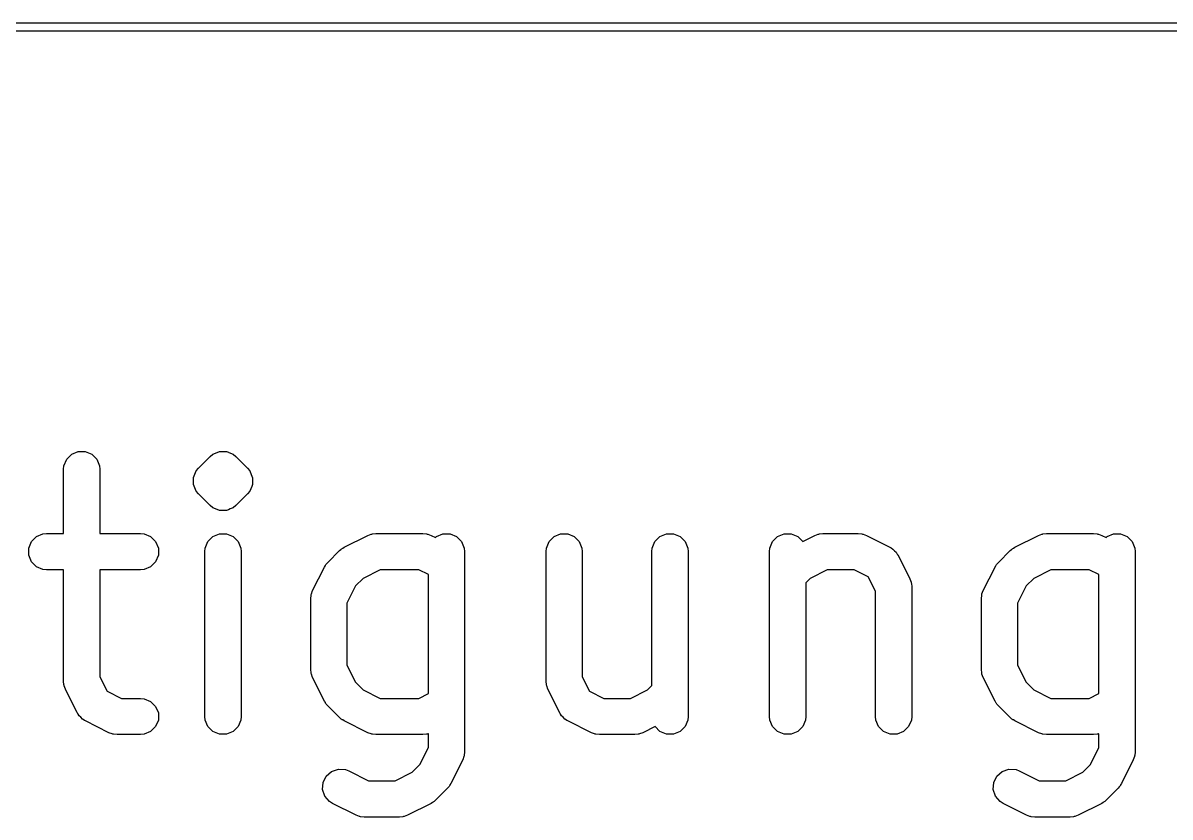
# Model space of a CAD drawing. Header units: millimetres. Extents: x 100 to 200, y -130 to -50.
# Drawn here: x 119.14 to 126.11, y -54.79 to -49.97 of the extents above; entities that cross this region are included whole.
import ezdxf

# ---------------------------------------------------------------- set-up
doc = ezdxf.new("R2010")
doc.units = ezdxf.units.MM
doc.layers.add('BLACK', color=250, linetype='CONTINUOUS')

msp = doc.modelspace()

# ---------------------------------------------------------------- linework, layer by layer
at = {"layer": 'BLACK', "linetype": 'CONTINUOUS'}
for p, q in [((100, -49.975), (200, -49.975)), ((199.975, -50.025), (100.025, -50.025)), ((119.440764, -52.591026), (119.480417, -52.574602)), ((119.480417, -52.574602), (119.523337, -52.574602)), ((119.523337, -52.574602), (119.56299, -52.591026)), ((120.314626, -52.584101), (120.337559, -52.574601)), ((120.337559, -52.574601), (120.380479, -52.574601)), ((120.380479, -52.574601), (120.38048, -52.574601)), ((120.38048, -52.574601), (120.392093, -52.579412)), ((120.392093, -52.579412), (120.395698, -52.580905)), ((119.393991, -52.661028), (119.410415, -52.621375)), ((119.410415, -52.621375), (119.440764, -52.591026)), ((119.56299, -52.591026), (119.593339, -52.621375)), ((119.593339, -52.621375), (119.609763, -52.661028)), ((120.20981, -52.676136), (120.281238, -52.604707)), ((120.281238, -52.604707), (120.297901, -52.591031)), ((120.297901, -52.591031), (120.297907, -52.591026)), ((120.297907, -52.591026), (120.314626, -52.584101)), ((120.395698, -52.580905), (120.420133, -52.591026)), ((120.420133, -52.591026), (120.420143, -52.591036)), ((120.420143, -52.591036), (120.436802, -52.604706)), ((120.436802, -52.604706), (120.508231, -52.676135)), ((119.391877, -52.682488), (119.393991, -52.661028)), ((119.391877, -53.072488), (119.391877, -52.682488)), ((119.609763, -52.661028), (119.611877, -52.682488)), ((119.611877, -52.682488), (119.611877, -53.072488)), ((120.179705, -52.732458), (120.19613, -52.692805)), ((120.19613, -52.692805), (120.20981, -52.676136)), ((120.508231, -52.676135), (120.521911, -52.692805)), ((120.521911, -52.692805), (120.537227, -52.729781)), ((120.179705, -52.775378), (120.179705, -52.732458)), ((120.196131, -52.81503), (120.179705, -52.775378)), ((120.533524, -52.786991), (120.521911, -52.81503)), ((120.538336, -52.775378), (120.533524, -52.786991)), ((120.537227, -52.729781), (120.538336, -52.732458)), ((120.538336, -52.732458), (120.538336, -52.775378)), ((120.196135, -52.815034), (120.196131, -52.81503)), ((120.20981, -52.831699), (120.196135, -52.815034)), ((120.281238, -52.903126), (120.20981, -52.831699)), ((120.50823, -52.831699), (120.436801, -52.903127)), ((120.521905, -52.815035), (120.50823, -52.831699)), ((120.521911, -52.81503), (120.521905, -52.815035)), ((120.297901, -52.916801), (120.281238, -52.903126)), ((120.297907, -52.916807), (120.297901, -52.916801)), ((120.314331, -52.923609), (120.297907, -52.916807)), ((120.337559, -52.933232), (120.314331, -52.923609)), ((120.392093, -52.92842), (120.38048, -52.933232)), ((120.403708, -52.92361), (120.392093, -52.92842)), ((120.420133, -52.916807), (120.403708, -52.92361)), ((120.420137, -52.916802), (120.420133, -52.916807)), ((120.436801, -52.903127), (120.420137, -52.916802)), ((120.33756, -52.933232), (120.337559, -52.933232)), ((120.38048, -52.933232), (120.33756, -52.933232)), ((119.179706, -53.161028), (119.19613, -53.121375)), ((119.19613, -53.121375), (119.226479, -53.091026)), ((119.226479, -53.091026), (119.266132, -53.074602)), ((119.266132, -53.074602), (119.287592, -53.072488)), ((119.287592, -53.072488), (119.391877, -53.072488)), ((119.611877, -53.072488), (119.85902, -53.072488)), ((119.85902, -53.072488), (119.88048, -53.074602)), ((119.88048, -53.074602), (119.920133, -53.091026)), ((119.920133, -53.091026), (119.950482, -53.121375)), ((119.950482, -53.121375), (119.966906, -53.161028)), ((120.251134, -53.161028), (120.267558, -53.121375)), ((120.267558, -53.121375), (120.297907, -53.091026)), ((120.297907, -53.091026), (120.33756, -53.074602)), ((120.33756, -53.074602), (120.38048, -53.074602)), ((120.38048, -53.074602), (120.420133, -53.091026)), ((120.420133, -53.091026), (120.450482, -53.121375)), ((120.450482, -53.121375), (120.466906, -53.161028)), ((121.095541, -53.15553), (121.238398, -53.084101)), ((121.238398, -53.084101), (121.258538, -53.076395)), ((121.258538, -53.076395), (121.262479, -53.076114)), ((121.262479, -53.076114), (121.266132, -53.074602)), ((121.266132, -53.074602), (121.287592, -53.072488)), ((121.287592, -53.072488), (121.573306, -53.072488)), ((121.573306, -53.072488), (121.594766, -53.074602)), ((121.594766, -53.074602), (121.598418, -53.076114)), ((121.598418, -53.076114), (121.60236, -53.076395)), ((121.60236, -53.076395), (121.622499, -53.084101)), ((121.622499, -53.084101), (121.648817, -53.09726)), ((121.648817, -53.09726), (121.655051, -53.091026)), ((121.655051, -53.091026), (121.694704, -53.074602)), ((121.694704, -53.074602), (121.737624, -53.074602)), ((121.737624, -53.074602), (121.777277, -53.091026)), ((121.777277, -53.091026), (121.807626, -53.121375)), ((121.807626, -53.121375), (121.82405, -53.161028)), ((122.322563, -53.161028), (122.338987, -53.121375)), ((122.338987, -53.121375), (122.369336, -53.091026)), ((122.369336, -53.091026), (122.408989, -53.074602)), ((122.408989, -53.074602), (122.451909, -53.074602)), ((122.451909, -53.074602), (122.491562, -53.091026)), ((122.491562, -53.091026), (122.521911, -53.121375)), ((122.521911, -53.121375), (122.538335, -53.161028)), ((122.965421, -53.161028), (122.981845, -53.121375)), ((122.981845, -53.121375), (123.012194, -53.091026)), ((123.012194, -53.091026), (123.051847, -53.074602)), ((123.051847, -53.074602), (123.094767, -53.074602)), ((123.094767, -53.074602), (123.13442, -53.091026)), ((123.13442, -53.091026), (123.164769, -53.121375)), ((123.164769, -53.121375), (123.181193, -53.161028)), ((123.679706, -53.161028), (123.69613, -53.121375)), ((123.69613, -53.121375), (123.726479, -53.091026)), ((123.726479, -53.091026), (123.766132, -53.074602)), ((123.766132, -53.074602), (123.809052, -53.074602)), ((123.809052, -53.074602), (123.848705, -53.091026)), ((123.848705, -53.091026), (123.878748, -53.121069)), ((123.878748, -53.121069), (123.952684, -53.084101)), ((123.952684, -53.084101), (123.972824, -53.076395)), ((123.972824, -53.076395), (123.976765, -53.076114)), ((123.976765, -53.076114), (123.980418, -53.074602)), ((123.980418, -53.074602), (124.001878, -53.072488)), ((124.001878, -53.072488), (124.216164, -53.072488)), ((124.216164, -53.072488), (124.237624, -53.074602)), ((124.237624, -53.074602), (124.241276, -53.076114)), ((124.241276, -53.076114), (124.245218, -53.076395)), ((124.245218, -53.076395), (124.265358, -53.084101)), ((124.265358, -53.084101), (124.408215, -53.15553)), ((125.16697, -53.15553), (125.309827, -53.084101)), ((125.309827, -53.084101), (125.329967, -53.076395)), ((125.329967, -53.076395), (125.333908, -53.076114)), ((125.333908, -53.076114), (125.337561, -53.074602)), ((125.337561, -53.074602), (125.359021, -53.072488)), ((125.359021, -53.072488), (125.644735, -53.072488)), ((125.644735, -53.072488), (125.666195, -53.074602)), ((125.666195, -53.074602), (125.669847, -53.076114)), ((125.669847, -53.076114), (125.673789, -53.076395)), ((125.673789, -53.076395), (125.693928, -53.084101)), ((125.693928, -53.084101), (125.720246, -53.09726)), ((125.720246, -53.09726), (125.72648, -53.091026)), ((125.72648, -53.091026), (125.766133, -53.074602)), ((125.766133, -53.074602), (125.809053, -53.074602)), ((125.809053, -53.074602), (125.848706, -53.091026)), ((125.848706, -53.091026), (125.879055, -53.121375)), ((125.879055, -53.121375), (125.895479, -53.161028)), ((119.179706, -53.203948), (119.179706, -53.161028)), ((119.19613, -53.243601), (119.179706, -53.203948)), ((119.966906, -53.203948), (119.950482, -53.243601)), ((119.966906, -53.161028), (119.966906, -53.203948)), ((120.24902, -53.182488), (120.251134, -53.161028)), ((120.24902, -54.182488), (120.24902, -53.182488)), ((120.466906, -53.161028), (120.46902, -53.182488)), ((120.46902, -53.182488), (120.46902, -54.182488)), ((120.995525, -53.247563), (121.066954, -53.176135)), ((121.066954, -53.176135), (121.075388, -53.169213)), ((121.075388, -53.169213), (121.077292, -53.167018)), ((121.077292, -53.167018), (121.080601, -53.164934)), ((121.080601, -53.164934), (121.083623, -53.162455)), ((121.083623, -53.162455), (121.086305, -53.161343)), ((121.086305, -53.161343), (121.095541, -53.15553)), ((121.82405, -53.161028), (121.826164, -53.182488)), ((121.826164, -53.182488), (121.826164, -54.396774)), ((122.320449, -53.182488), (122.322563, -53.161028)), ((122.320449, -53.968202), (122.320449, -53.182488)), ((122.538335, -53.161028), (122.540449, -53.182488)), ((122.540449, -53.182488), (122.540449, -53.942234)), ((122.963307, -53.182488), (122.965421, -53.161028)), ((122.963307, -53.994067), (122.963307, -53.182488)), ((123.181193, -53.161028), (123.183307, -53.182488)), ((123.183307, -53.182488), (123.183307, -54.182488)), ((123.677592, -53.182488), (123.679706, -53.161028)), ((123.677592, -54.182488), (123.677592, -53.182488)), ((124.408215, -53.15553), (124.411802, -53.157788)), ((124.411802, -53.157788), (124.413496, -53.158353)), ((124.413496, -53.158353), (124.415604, -53.160182)), ((124.415604, -53.160182), (124.426464, -53.167018)), ((124.426464, -53.167018), (124.4355, -53.177437)), ((124.4355, -53.177437), (124.44592, -53.186474)), ((124.44592, -53.186474), (124.452755, -53.197333)), ((124.452755, -53.197333), (124.454585, -53.199442)), ((124.454585, -53.199442), (124.455149, -53.201135)), ((124.455149, -53.201135), (124.457408, -53.204723)), ((124.457408, -53.204723), (124.528837, -53.34758)), ((125.066954, -53.247563), (125.138383, -53.176135)), ((125.138383, -53.176135), (125.146817, -53.169213)), ((125.146817, -53.169213), (125.148721, -53.167018)), ((125.148721, -53.167018), (125.15203, -53.164934)), ((125.15203, -53.164934), (125.155052, -53.162455)), ((125.155052, -53.162455), (125.157734, -53.161343)), ((125.157734, -53.161343), (125.16697, -53.15553)), ((125.895479, -53.161028), (125.897593, -53.182488)), ((125.897593, -53.182488), (125.897593, -54.396774)), ((119.226479, -53.27395), (119.19613, -53.243601)), ((119.266132, -53.290374), (119.226479, -53.27395)), ((119.920133, -53.27395), (119.88048, -53.290374)), ((119.950482, -53.243601), (119.920133, -53.27395)), ((120.903491, -53.419009), (120.974919, -53.276152)), ((120.974919, -53.276152), (120.980733, -53.266916)), ((120.980733, -53.266916), (120.981845, -53.264232)), ((120.981845, -53.264232), (120.984325, -53.261209)), ((120.984325, -53.261209), (120.986407, -53.257903)), ((120.986407, -53.257903), (120.9886, -53.256)), ((120.9886, -53.256), (120.995525, -53.247563)), ((124.97492, -53.419009), (125.046348, -53.276152)), ((125.046348, -53.276152), (125.052162, -53.266916)), ((125.052162, -53.266916), (125.053274, -53.264232)), ((125.053274, -53.264232), (125.055754, -53.261209)), ((125.055754, -53.261209), (125.057836, -53.257903)), ((125.057836, -53.257903), (125.060029, -53.256)), ((125.060029, -53.256), (125.066954, -53.247563)), ((119.287592, -53.292488), (119.266132, -53.290374)), ((119.391877, -53.292488), (119.287592, -53.292488)), ((119.391877, -53.968202), (119.391877, -53.292488)), ((119.85902, -53.292488), (119.611877, -53.292488)), ((119.611877, -53.292488), (119.611877, -53.942234)), ((119.88048, -53.290374), (119.85902, -53.292488)), ((121.209892, -53.344322), (121.163709, -53.390504)), ((121.31356, -53.292488), (121.209892, -53.344322)), ((121.547339, -53.292488), (121.31356, -53.292488)), ((121.606164, -53.3219), (121.547339, -53.292488)), ((121.606164, -54.043076), (121.606164, -53.3219)), ((123.924178, -53.344322), (123.897592, -53.370908)), ((124.027846, -53.292488), (123.924178, -53.344322)), ((124.190196, -53.292488), (124.027846, -53.292488)), ((124.277031, -53.335906), (124.190196, -53.292488)), ((124.32045, -53.422742), (124.277031, -53.335906)), ((125.281321, -53.344322), (125.235138, -53.390504)), ((125.384989, -53.292488), (125.281321, -53.344322)), ((125.618768, -53.292488), (125.384989, -53.292488)), ((125.677593, -53.3219), (125.618768, -53.292488)), ((125.677593, -54.043076), (125.677593, -53.3219)), ((121.163709, -53.390504), (121.111878, -53.494168)), ((123.897592, -53.370908), (123.897592, -54.182488)), ((124.528837, -53.34758), (124.536543, -53.36772)), ((124.536543, -53.36772), (124.536823, -53.371661)), ((124.536823, -53.371661), (124.538336, -53.375314)), ((124.538336, -53.375314), (124.54045, -53.396774)), ((124.54045, -53.396774), (124.54045, -54.182488)), ((125.235138, -53.390504), (125.183307, -53.494168)), ((120.891878, -53.468202), (120.893992, -53.446742)), ((120.891878, -53.896774), (120.891878, -53.468202)), ((120.893992, -53.446742), (120.895504, -53.443089)), ((120.895504, -53.443089), (120.895785, -53.439149)), ((120.895785, -53.439149), (120.903491, -53.419009)), ((124.32045, -54.182488), (124.32045, -53.422742)), ((124.963307, -53.468202), (124.965421, -53.446742)), ((124.963307, -53.896774), (124.963307, -53.468202)), ((124.965421, -53.446742), (124.966933, -53.443089)), ((124.966933, -53.443089), (124.967214, -53.439149)), ((124.967214, -53.439149), (124.97492, -53.419009)), ((121.111878, -53.494168), (121.111878, -53.870807)), ((125.183307, -53.494168), (125.183307, -53.870807)), ((120.893992, -53.918234), (120.891878, -53.896774)), ((121.111878, -53.870807), (121.163709, -53.97447)), ((124.965421, -53.918234), (124.963307, -53.896774)), ((125.183307, -53.870807), (125.235138, -53.97447)), ((119.393991, -53.989662), (119.391877, -53.968202)), ((119.611877, -53.942234), (119.655295, -54.029071)), ((120.895504, -53.921886), (120.893992, -53.918234)), ((120.895785, -53.925827), (120.895504, -53.921886)), ((120.903491, -53.945967), (120.895785, -53.925827)), ((120.974919, -54.088824), (120.903491, -53.945967)), ((122.322563, -53.989662), (122.320449, -53.968202)), ((122.540449, -53.942234), (122.583867, -54.029071)), ((124.966933, -53.921886), (124.965421, -53.918234)), ((124.967214, -53.925827), (124.966933, -53.921886)), ((124.97492, -53.945967), (124.967214, -53.925827)), ((125.046348, -54.088824), (124.97492, -53.945967)), ((119.395503, -53.993314), (119.393991, -53.989662)), ((119.395784, -53.997256), (119.395503, -53.993314)), ((119.40349, -54.017395), (119.395784, -53.997256)), ((119.474919, -54.160253), (119.40349, -54.017395)), ((119.655295, -54.029071), (119.74213, -54.072488)), ((121.163709, -53.97447), (121.209895, -54.020656)), ((121.209895, -54.020656), (121.313559, -54.072488)), ((122.324075, -53.993314), (122.322563, -53.989662)), ((122.324356, -53.997256), (122.324075, -53.993314)), ((122.332062, -54.017395), (122.324356, -53.997256)), ((122.403491, -54.160253), (122.332062, -54.017395)), ((122.583867, -54.029071), (122.670702, -54.072488)), ((122.833054, -54.072488), (122.936717, -54.020656)), ((122.936717, -54.020656), (122.963307, -53.994067)), ((125.235138, -53.97447), (125.281324, -54.020656)), ((125.281324, -54.020656), (125.384988, -54.072488)), ((119.74213, -54.072488), (119.85902, -54.072488)), ((119.85902, -54.072488), (119.88048, -54.074602)), ((119.88048, -54.074602), (119.920133, -54.091026)), ((119.920133, -54.091026), (119.950482, -54.121375)), ((120.980734, -54.098061), (120.974919, -54.088824)), ((120.981845, -54.100743), (120.980734, -54.098061)), ((120.984323, -54.103763), (120.981845, -54.100743)), ((120.986407, -54.107073), (120.984323, -54.103763)), ((120.9886, -54.108975), (120.986407, -54.107073)), ((120.995524, -54.117413), (120.9886, -54.108975)), ((121.313559, -54.072488), (121.547339, -54.072488)), ((121.547339, -54.072488), (121.606164, -54.043076)), ((122.670702, -54.072488), (122.833054, -54.072488)), ((125.052163, -54.098061), (125.046348, -54.088824)), ((125.053274, -54.100743), (125.052163, -54.098061)), ((125.055752, -54.103763), (125.053274, -54.100743)), ((125.057836, -54.107073), (125.055752, -54.103763)), ((125.060029, -54.108975), (125.057836, -54.107073)), ((125.066953, -54.117413), (125.060029, -54.108975)), ((125.384988, -54.072488), (125.618768, -54.072488)), ((125.618768, -54.072488), (125.677593, -54.043076)), ((119.477176, -54.163838), (119.474919, -54.160253)), ((119.477742, -54.165536), (119.477176, -54.163838)), ((119.479575, -54.167649), (119.477742, -54.165536)), ((119.486407, -54.178502), (119.479575, -54.167649)), ((119.496826, -54.187539), (119.486407, -54.178502)), ((119.950482, -54.121375), (119.966906, -54.161028)), ((119.966906, -54.161028), (119.966906, -54.203948)), ((121.066953, -54.188842), (120.995524, -54.117413)), ((122.405748, -54.163838), (122.403491, -54.160253)), ((122.406314, -54.165536), (122.405748, -54.163838)), ((122.408147, -54.167649), (122.406314, -54.165536)), ((122.414979, -54.178502), (122.408147, -54.167649)), ((122.425398, -54.187539), (122.414979, -54.178502)), ((125.138382, -54.188842), (125.066953, -54.117413)), ((119.505864, -54.197959), (119.496826, -54.187539)), ((119.516716, -54.20479), (119.505864, -54.197959)), ((119.51883, -54.206624), (119.516716, -54.20479)), ((119.520527, -54.207189), (119.51883, -54.206624)), ((119.524113, -54.209447), (119.520527, -54.207189)), ((119.66697, -54.280875), (119.524113, -54.209447)), ((119.950482, -54.243601), (119.920133, -54.27395)), ((119.966906, -54.203948), (119.950482, -54.243601)), ((120.251134, -54.203948), (120.24902, -54.182488)), ((120.267558, -54.243601), (120.251134, -54.203948)), ((120.297907, -54.27395), (120.267558, -54.243601)), ((120.450482, -54.243601), (120.420133, -54.27395)), ((120.466906, -54.203948), (120.450482, -54.243601)), ((120.46902, -54.182488), (120.466906, -54.203948)), ((121.075392, -54.195767), (121.066953, -54.188842)), ((121.077293, -54.197959), (121.075392, -54.195767)), ((121.080597, -54.200039), (121.077293, -54.197959)), ((121.083623, -54.202522), (121.080597, -54.200039)), ((121.086308, -54.203634), (121.083623, -54.202522)), ((121.095542, -54.209447), (121.086308, -54.203634)), ((121.238399, -54.280875), (121.095542, -54.209447)), ((122.434436, -54.197959), (122.425398, -54.187539)), ((122.445288, -54.20479), (122.434436, -54.197959)), ((122.447402, -54.206624), (122.445288, -54.20479)), ((122.449099, -54.207189), (122.447402, -54.206624)), ((122.452685, -54.209447), (122.449099, -54.207189)), ((122.595542, -54.280875), (122.452685, -54.209447)), ((122.98215, -54.243906), (122.908214, -54.280875)), ((123.012194, -54.27395), (122.98215, -54.243906)), ((123.164769, -54.243601), (123.13442, -54.27395)), ((123.181193, -54.203948), (123.164769, -54.243601)), ((123.183307, -54.182488), (123.181193, -54.203948)), ((123.679706, -54.203948), (123.677592, -54.182488)), ((123.69613, -54.243601), (123.679706, -54.203948)), ((123.726479, -54.27395), (123.69613, -54.243601)), ((123.879054, -54.243601), (123.848705, -54.27395)), ((123.895478, -54.203948), (123.879054, -54.243601)), ((123.897592, -54.182488), (123.895478, -54.203948)), ((124.322564, -54.203948), (124.32045, -54.182488)), ((124.338988, -54.243601), (124.322564, -54.203948)), ((124.369337, -54.27395), (124.338988, -54.243601)), ((124.521912, -54.243601), (124.491563, -54.27395)), ((124.538336, -54.203948), (124.521912, -54.243601)), ((124.54045, -54.182488), (124.538336, -54.203948)), ((125.146821, -54.195767), (125.138382, -54.188842)), ((125.148722, -54.197959), (125.146821, -54.195767)), ((125.152026, -54.200039), (125.148722, -54.197959)), ((125.155052, -54.202522), (125.152026, -54.200039)), ((125.157737, -54.203634), (125.155052, -54.202522)), ((125.166971, -54.209447), (125.157737, -54.203634)), ((125.309828, -54.280875), (125.166971, -54.209447)), ((119.68711, -54.288582), (119.66697, -54.280875)), ((119.691053, -54.288862), (119.68711, -54.288582)), ((119.694703, -54.290374), (119.691053, -54.288862)), ((119.716163, -54.292488), (119.694703, -54.290374)), ((119.85902, -54.292488), (119.716163, -54.292488)), ((119.88048, -54.290374), (119.85902, -54.292488)), ((119.920133, -54.27395), (119.88048, -54.290374)), ((120.33756, -54.290374), (120.297907, -54.27395)), ((120.38048, -54.290374), (120.33756, -54.290374)), ((120.420133, -54.27395), (120.38048, -54.290374)), ((121.258539, -54.288582), (121.238399, -54.280875)), ((121.262482, -54.288862), (121.258539, -54.288582)), ((121.266132, -54.290374), (121.262482, -54.288862)), ((121.287592, -54.292488), (121.266132, -54.290374)), ((121.573306, -54.292488), (121.287592, -54.292488)), ((121.594766, -54.290374), (121.573306, -54.292488)), ((121.598415, -54.288862), (121.594766, -54.290374)), ((121.602359, -54.288582), (121.598415, -54.288862)), ((121.606164, -54.287125), (121.602359, -54.288582)), ((121.606164, -54.370805), (121.606164, -54.287125)), ((122.615682, -54.288582), (122.595542, -54.280875)), ((122.619625, -54.288862), (122.615682, -54.288582)), ((122.623275, -54.290374), (122.619625, -54.288862)), ((122.644735, -54.292488), (122.623275, -54.290374)), ((122.859021, -54.292488), (122.644735, -54.292488)), ((122.880481, -54.290374), (122.859021, -54.292488)), ((122.884133, -54.288861), (122.880481, -54.290374)), ((122.888074, -54.288581), (122.884133, -54.288861)), ((122.908214, -54.280875), (122.888074, -54.288581)), ((123.051847, -54.290374), (123.012194, -54.27395)), ((123.094767, -54.290374), (123.051847, -54.290374)), ((123.13442, -54.27395), (123.094767, -54.290374)), ((123.766132, -54.290374), (123.726479, -54.27395)), ((123.809052, -54.290374), (123.766132, -54.290374)), ((123.848705, -54.27395), (123.809052, -54.290374)), ((124.40899, -54.290374), (124.369337, -54.27395)), ((124.45191, -54.290374), (124.40899, -54.290374)), ((124.491563, -54.27395), (124.45191, -54.290374)), ((125.329968, -54.288582), (125.309828, -54.280875)), ((125.333911, -54.288862), (125.329968, -54.288582)), ((125.337561, -54.290374), (125.333911, -54.288862)), ((125.359021, -54.292488), (125.337561, -54.290374)), ((125.644735, -54.292488), (125.359021, -54.292488)), ((125.666195, -54.290374), (125.644735, -54.292488)), ((125.669844, -54.288862), (125.666195, -54.290374)), ((125.673788, -54.288582), (125.669844, -54.288862)), ((125.677593, -54.287125), (125.673788, -54.288582)), ((125.677593, -54.370805), (125.677593, -54.287125)), ((121.554331, -54.47447), (121.606164, -54.370805)), ((125.62576, -54.47447), (125.677593, -54.370805)), ((121.814551, -54.445968), (121.743122, -54.588825)), ((121.822257, -54.425828), (121.814551, -54.445968)), ((121.822537, -54.421886), (121.822257, -54.425828)), ((121.82405, -54.418234), (121.822537, -54.421886)), ((121.826164, -54.396774), (121.82405, -54.418234)), ((125.88598, -54.445968), (125.814551, -54.588825)), ((125.893686, -54.425828), (125.88598, -54.445968)), ((125.893966, -54.421886), (125.893686, -54.425828)), ((125.895479, -54.418234), (125.893966, -54.421886)), ((125.897593, -54.396774), (125.895479, -54.418234)), ((120.986407, -54.543618), (121.01883, -54.515496)), ((121.01883, -54.515496), (121.059547, -54.501923)), ((121.059547, -54.501923), (121.102359, -54.504966)), ((121.102359, -54.504966), (121.122499, -54.512673)), ((121.122499, -54.512673), (121.242131, -54.572488)), ((121.404482, -54.572488), (121.508145, -54.520656)), ((121.508145, -54.520656), (121.554331, -54.47447)), ((125.057836, -54.543618), (125.090259, -54.515496)), ((125.090259, -54.515496), (125.130976, -54.501923)), ((125.130976, -54.501923), (125.173788, -54.504966)), ((125.173788, -54.504966), (125.193928, -54.512673)), ((125.193928, -54.512673), (125.31356, -54.572488)), ((125.475911, -54.572488), (125.579574, -54.520656)), ((125.579574, -54.520656), (125.62576, -54.47447)), ((120.964169, -54.624819), (120.967212, -54.582007)), ((120.967212, -54.582007), (120.986407, -54.543618)), ((121.242131, -54.572488), (121.404482, -54.572488)), ((121.737308, -54.59806), (121.736197, -54.600743)), ((121.743122, -54.588825), (121.737308, -54.59806)), ((125.035598, -54.624819), (125.038641, -54.582007)), ((125.038641, -54.582007), (125.057836, -54.543618)), ((125.31356, -54.572488), (125.475911, -54.572488)), ((125.808737, -54.59806), (125.807626, -54.600743)), ((125.814551, -54.588825), (125.808737, -54.59806)), ((120.977742, -54.665536), (120.964169, -54.624819)), ((121.005864, -54.697959), (120.977742, -54.665536)), ((121.722517, -54.617413), (121.651088, -54.688842)), ((121.72944, -54.608976), (121.722517, -54.617413)), ((121.731634, -54.607074), (121.72944, -54.608976)), ((121.733717, -54.603764), (121.731634, -54.607074)), ((121.736197, -54.600743), (121.733717, -54.603764)), ((125.049171, -54.665536), (125.035598, -54.624819)), ((125.077293, -54.697959), (125.049171, -54.665536)), ((125.793946, -54.617413), (125.722517, -54.688842)), ((125.800869, -54.608976), (125.793946, -54.617413)), ((125.803063, -54.607074), (125.800869, -54.608976)), ((125.805146, -54.603764), (125.803063, -54.607074)), ((125.807626, -54.600743), (125.805146, -54.603764)), ((121.024113, -54.709447), (121.005864, -54.697959)), ((121.166971, -54.780875), (121.024113, -54.709447)), ((121.622499, -54.709447), (121.479642, -54.780875)), ((121.631736, -54.703631), (121.622499, -54.709447)), ((121.634418, -54.702521), (121.631736, -54.703631)), ((121.637438, -54.700042), (121.634418, -54.702521)), ((121.640748, -54.697959), (121.637438, -54.700042)), ((121.64265, -54.695765), (121.640748, -54.697959)), ((121.651088, -54.688842), (121.64265, -54.695765)), ((125.095542, -54.709447), (125.077293, -54.697959)), ((125.2384, -54.780875), (125.095542, -54.709447)), ((125.693928, -54.709447), (125.551071, -54.780875)), ((125.703165, -54.703631), (125.693928, -54.709447)), ((125.705847, -54.702521), (125.703165, -54.703631)), ((125.708867, -54.700042), (125.705847, -54.702521)), ((125.712177, -54.697959), (125.708867, -54.700042)), ((125.714079, -54.695765), (125.712177, -54.697959)), ((125.722517, -54.688842), (125.714079, -54.695765)), ((121.187111, -54.788582), (121.166971, -54.780875)), ((121.191054, -54.788862), (121.187111, -54.788582)), ((121.194704, -54.790374), (121.191054, -54.788862)), ((121.216164, -54.792488), (121.194704, -54.790374)), ((121.430449, -54.792488), (121.216164, -54.792488)), ((121.451909, -54.790374), (121.430449, -54.792488)), ((121.455561, -54.788861), (121.451909, -54.790374)), ((121.459502, -54.788581), (121.455561, -54.788861)), ((121.479642, -54.780875), (121.459502, -54.788581)), ((125.25854, -54.788582), (125.2384, -54.780875)), ((125.262483, -54.788862), (125.25854, -54.788582)), ((125.266133, -54.790374), (125.262483, -54.788862)), ((125.287593, -54.792488), (125.266133, -54.790374)), ((125.501878, -54.792488), (125.287593, -54.792488)), ((125.523338, -54.790374), (125.501878, -54.792488)), ((125.52699, -54.788861), (125.523338, -54.790374)), ((125.530931, -54.788581), (125.52699, -54.788861)), ((125.551071, -54.780875), (125.530931, -54.788581))]:
    msp.add_line(p, q, dxfattribs=at)

doc.saveas('drawing.dxf')
